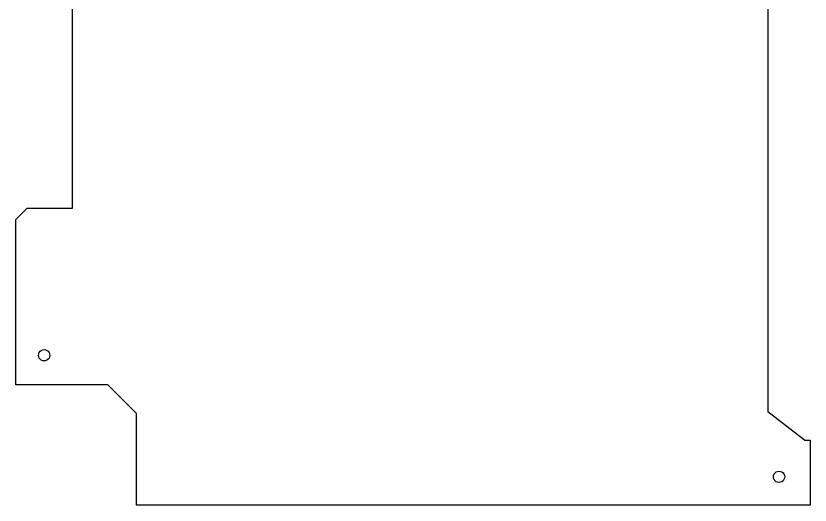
# Model space of a CAD drawing. Header units: metres. Extents: x 1612 to 2178, y 1755 to 2101.
# Drawn here: x 1611.8 to 1892.8, y 1754.6 to 1927.6 of the extents above; entities that cross this region are included whole.
import ezdxf

# ---------------------------------------------------------------- set-up
doc = ezdxf.new("R2010")
doc.units = ezdxf.units.M

msp = doc.modelspace()

# ---------------------------------------------------------------- linework, layer by layer
at = {"layer": 'Layer0'}
for p, q in [((1877.79, 2068.62, 0), (1877.79, 1787.62, 0)), ((1631.79, 1859.62, 0), (1631.79, 1995.62, 0)), ((1611.79, 1855.62, 0), (1615.79, 1859.62, 0)), ((1615.79, 1859.62, 0), (1631.79, 1859.62, 0)), ((1611.79, 1797.12, 0), (1611.79, 1855.62, 0)), ((1619.79, 1807.62, 0), (1619.86, 1808.14, 0)), ((1619.86, 1807.1, 0), (1619.79, 1807.62, 0)), ((1619.86, 1808.14, 0), (1620.06, 1808.62, 0)), ((1620.06, 1806.62, 0), (1619.86, 1807.1, 0)), ((1620.06, 1808.62, 0), (1620.38, 1809.03, 0)), ((1620.38, 1809.03, 0), (1620.79, 1809.35, 0)), ((1620.79, 1809.35, 0), (1621.27, 1809.55, 0)), ((1621.27, 1809.55, 0), (1621.79, 1809.62, 0)), ((1621.79, 1809.62, 0), (1622.31, 1809.55, 0)), ((1622.31, 1809.55, 0), (1622.79, 1809.35, 0)), ((1622.79, 1809.35, 0), (1623.2, 1809.03, 0)), ((1623.2, 1809.03, 0), (1623.52, 1808.62, 0)), ((1623.52, 1808.62, 0), (1623.72, 1808.14, 0)), ((1623.72, 1807.1, 0), (1623.52, 1806.62, 0)), ((1623.72, 1808.14, 0), (1623.79, 1807.62, 0)), ((1623.79, 1807.62, 0), (1623.72, 1807.1, 0)), ((1620.38, 1806.2, 0), (1620.06, 1806.62, 0)), ((1620.79, 1805.89, 0), (1620.38, 1806.2, 0)), ((1621.27, 1805.69, 0), (1620.79, 1805.89, 0)), ((1621.79, 1805.62, 0), (1621.27, 1805.69, 0)), ((1622.31, 1805.69, 0), (1621.79, 1805.62, 0)), ((1622.79, 1805.89, 0), (1622.31, 1805.69, 0)), ((1623.2, 1806.2, 0), (1622.79, 1805.89, 0)), ((1623.52, 1806.62, 0), (1623.2, 1806.2, 0)), ((1644.29, 1797.12, 0), (1611.79, 1797.12, 0)), ((1654.29, 1787.12, 0), (1644.29, 1797.12, 0)), ((1890.79, 1777.62, 0), (1877.79, 1787.62, 0)), ((1654.29, 1787.12, 0), (1654.29, 1754.62, 0)), ((1890.79, 1777.62, 0), (1892.79, 1777.62, 0)), ((1892.79, 1777.62, 0), (1892.79, 1754.62, 0)), ((1879.79, 1764.62, 0), (1879.86, 1765.14, 0)), ((1879.86, 1765.14, 0), (1880.06, 1765.62, 0)), ((1880.06, 1765.62, 0), (1880.38, 1766.03, 0)), ((1880.38, 1766.03, 0), (1880.79, 1766.35, 0)), ((1880.79, 1766.35, 0), (1881.27, 1766.55, 0)), ((1881.27, 1766.55, 0), (1881.79, 1766.62, 0)), ((1881.79, 1766.62, 0), (1882.31, 1766.55, 0)), ((1882.31, 1766.55, 0), (1882.79, 1766.35, 0)), ((1882.79, 1766.35, 0), (1883.2, 1766.03, 0)), ((1883.2, 1766.03, 0), (1883.52, 1765.62, 0)), ((1883.52, 1765.62, 0), (1883.72, 1765.14, 0)), ((1883.72, 1765.14, 0), (1883.79, 1764.62, 0)), ((1879.86, 1764.1, 0), (1879.79, 1764.62, 0)), ((1880.06, 1763.62, 0), (1879.86, 1764.1, 0)), ((1880.38, 1763.2, 0), (1880.06, 1763.62, 0)), ((1880.79, 1762.89, 0), (1880.38, 1763.2, 0)), ((1881.27, 1762.69, 0), (1880.79, 1762.89, 0)), ((1881.79, 1762.62, 0), (1881.27, 1762.69, 0)), ((1882.31, 1762.69, 0), (1881.79, 1762.62, 0)), ((1882.79, 1762.89, 0), (1882.31, 1762.69, 0)), ((1883.2, 1763.2, 0), (1882.79, 1762.89, 0)), ((1883.52, 1763.62, 0), (1883.2, 1763.2, 0)), ((1883.72, 1764.1, 0), (1883.52, 1763.62, 0)), ((1883.79, 1764.62, 0), (1883.72, 1764.1, 0)), ((1892.79, 1754.62, 0), (1654.29, 1754.62, 0))]:
    msp.add_line(p, q, dxfattribs=at)

doc.saveas('drawing.dxf')
